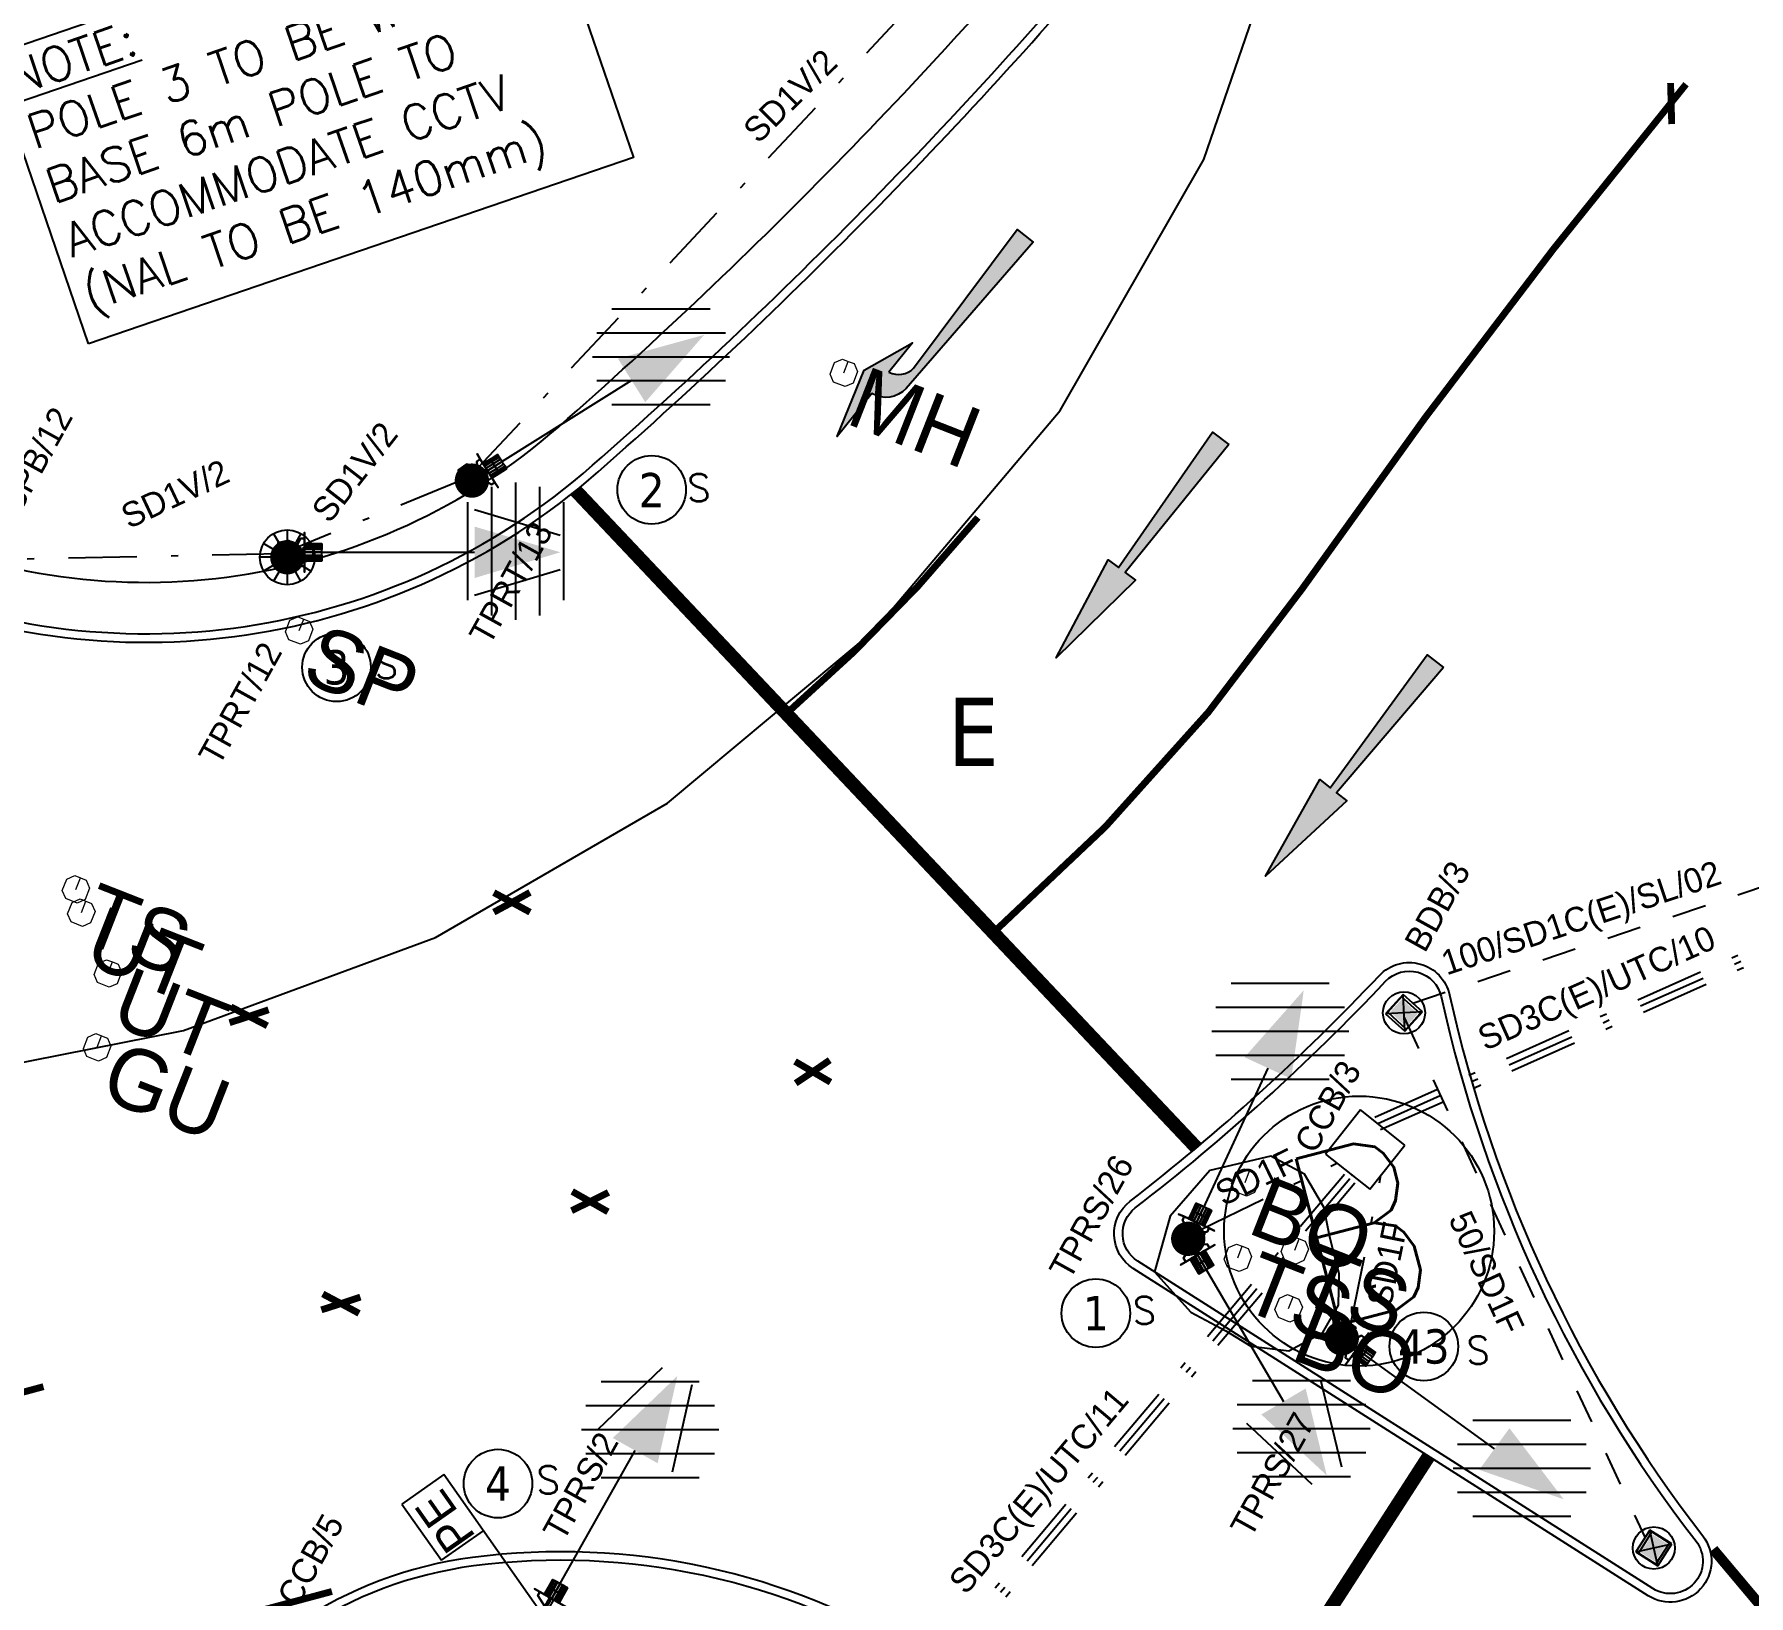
# Model space of a CAD drawing. Extents: x 421500 to 422711, y 436000 to 437000.
# Drawn here: x 421976.62 to 422001.62, y 436507.17 to 436529.95 of the extents above; entities that cross this region are included whole.
import ezdxf
from ezdxf.enums import TextEntityAlignment as Align

# ---------------------------------------------------------------- set-up
doc = ezdxf.new("R2010")
doc.units = 0
for name, pattern in [('1001', [2, 1, 0, 1]), ('1004', [6, 4, -2]), ('1010', [2, 1, -1]), ('XREF UTC_716709_AJB_1b$0$BLIP', [1, 0.5, -0.5]), ('XREF UTC_716709_AJB_1b$0$DASHDOT1', [2, 1, -0.5, 0, -0.5])]:
    doc.linetypes.add(name, pattern=pattern)
doc.layers.get('0').update_dxf_attribs({"color": 210})
for name, color, linetype in [('00-Island Refs', 2, 'Continuous'), ('716709-ExBase$0$XC-LCCCarriageway', 251, 'Continuous'), ('Lines', 1, 'Continuous'), ('Pr-Bollards', 7, 'Continuous'), ('Pr-Edging', 7, 'Continuous'), ('Pr-Kerb', 2, 'Continuous'), ('Pr-KerbEdge', 8, 'Continuous'), ('Pr-Poles', 2, 'Continuous'), ('Pr-Signs-Shade', 254, 'Continuous'), ('XREF UTC_716709_AJB_1b$0$DATA', 7, 'Continuous'), ('XREF UTC_716709_AJB_1b$0$du-SLBOX', 30, 'Continuous'), ('XREF UTC_716709_AJB_1b$0$du-SLDUCT-C1', 30, 'XREF UTC_716709_AJB_1b$0$BLIP'), ('XREF UTC_716709_AJB_1b$0$du-SLDUCT-F1', 30, 'XREF UTC_716709_AJB_1b$0$BLIP'), ('XREF UTC_716709_AJB_1b$0$du-SLTEXT', 30, 'Continuous'), ('XREF UTC_716709_AJB_1b$0$du-UTCBOX', 42, 'Continuous'), ('XREF UTC_716709_AJB_1b$0$du-UTCDUCT-C1', 42, 'XREF UTC_716709_AJB_1b$0$DASHDOT1'), ('XREF UTC_716709_AJB_1b$0$du-UTCDUCT-F1', 42, 'XREF UTC_716709_AJB_1b$0$DASHDOT1'), ('XREF UTC_716709_AJB_1b$0$du-UTCDUCT-V2', 42, 'XREF UTC_716709_AJB_1b$0$DASHDOT1'), ('XREF UTC_716709_AJB_1b$0$du-UTCTEXT', 42, 'Continuous'), ('XREF UTC_716709_AJB_1b$0$NUMBERS', 7, 'Continuous'), ('XREF UTC_716709_AJB_1b$0$phases', 6, 'Continuous'), ('XREF UTC_716709_AJB_1b$0$Pole-Type', 4, 'Continuous'), ('XREF UTC_716709_AJB_1b$0$SETOUT', 4, 'Continuous'), ('XREF UTC_716709_AJB_1b$0$Signals', 7, 'Continuous'), ('XREF UTC_716709_AJB_1b$0$SIGSnumbers', 7, 'Continuous'), ('XREF UTC_716709_AJB_1b$0$UTC-NOTES', 4, 'Continuous'), ('XREF UTC_716709_AJB_1b$0$VIEW', 7, 'Continuous')]:
    doc.layers.add(name, color=color, linetype=linetype)
doc.layers.add('716709-ExBase$0$LCCPoint Features', color=8, linetype='Continuous', lineweight=0)
doc.styles.add('01-KeyText', font='romans.shx', dxfattribs={"width": 0.9})
doc.styles.add('716709-ExBase$0$Style-WORKING', font='WORKING.shx')
doc.styles.add('XREF UTC_716709_AJB_1b$0$KTS_TAHOMA', font='tahoma.ttf')
doc.styles.add('XREF UTC_716709_AJB_1b$0$Romans', font='romans.shx', dxfattribs={"width": 0.9})
doc.styles.add('XREF UTC_716709_AJB_1b$0$Standard', font='txt')

# ---------------------------------------------------------------- blocks, each defined once
blk = doc.blocks.new('1038r4')
at = {"linetype": 'Continuous'}
h = blk.add_hatch(color=0, dxfattribs=at)
edge = h.paths.add_edge_path()
edge.add_arc((0.358, 2.499), 0.303, 461.1356, 535.2598)
edge.add_line((0.057, 2.524), (0.15, 0))
edge.add_line((0.15, 0), (-0.15, 0))
edge.add_line((-0.15, 0), (-0.044, 2.826))
edge.add_arc((0.358, 2.799), 0.403, 458.2979, 536.0639, ccw=False)
edge.add_line((0.3, 3.197), (0.3, 4))
edge.add_line((0.3, 4), (0.6, 3))
edge.add_line((0.6, 3), (0.3, 2.25))
edge.add_line((0.3, 2.25), (0.3, 2.796))
at = {"color": 0, "linetype": 'Continuous'}
blk.add_lwpolyline([(0.3, 2.796, 0.335198), (0.057, 2.524), (0.15, 0), (-0.15, 0), (-0.044, 2.826, -0.35297), (0.3, 3.197), (0.3, 4), (0.6, 3), (0.3, 2.25)], format="xyb", close=True, dxfattribs=at)
blk = doc.blocks.new('1038a4')
at = {"linetype": 'Continuous'}
blk.add_hatch(color=0, dxfattribs=at).paths.add_polyline_path([(-0.15, 0), (-0.06, 2.4), (-0.25, 2.4), (0, 4), (0.25, 2.4), (0.06, 2.4), (0.15, 0)])
at = {"color": 0, "linetype": 'Continuous'}
blk.add_lwpolyline([(-0.15, 0), (-0.06, 2.4), (-0.25, 2.4), (0, 4), (0.25, 2.4), (0.06, 2.4), (0.15, 0)], close=True, dxfattribs=at)
blk = doc.blocks.new('prboll')
at = {"layer": 'Pr-Signs-Shade'}
blk.add_hatch(color=256, dxfattribs=at).paths.add_polyline_path([(-0.158, 0.025), (0.158, 0.025), (0.158, 0.279), (-0.158, 0.279)])
at = {"flags": 128}
blk.add_lwpolyline([(-0.183, 0), (0.183, 0), (0.183, 0.304), (-0.183, 0.304)], close=True, dxfattribs=at)
blk = doc.blocks.new('pole')
blk.add_circle((0, 0), 0.05)
blk = doc.blocks.new('XREF UTC_716709_AJB_1b$0$BDB')
for p, q in [((0.189, 0.191), (-0.191, 0.191)), ((-0.191, 0.191), (-0.191, -0.189)), ((0.189, 0.191), (-0.191, -0.189)), ((0.189, -0.189), (-0.191, 0.191)), ((0.189, -0.189), (0.189, 0.191)), ((-0.191, -0.189), (0.189, -0.189))]:
    blk.add_line(p, q)
blk.add_circle((0, 0), 0.307)
blk = doc.blocks.new('XREF UTC_716709_AJB_1b$0$pole')
at = {"const_width": 0.25}
blk.add_lwpolyline([(-0.125, 0, 1), (0.125, 0, 1)], format="xyb", close=True, dxfattribs=at)
at = {"layer": 'XREF UTC_716709_AJB_1b$0$SETOUT', "const_width": 0.125}
blk.add_lwpolyline([(-0.062, 0, 1), (0.062, 0, 1)], format="xyb", close=True, dxfattribs=at)
at = {"layer": 'XREF UTC_716709_AJB_1b$0$VIEW'}
blk.add_lwpolyline([(-0.025, 0.043), (-0.05, 0), (-0.025, -0.043), (0.025, -0.043), (0.05, 0), (0.025, 0.043)], close=True, dxfattribs=at)
at = {"layer": 'XREF UTC_716709_AJB_1b$0$DATA', "style": 'XREF UTC_716709_AJB_1b$0$Standard', "flags": 9}
for tag, p in [('HEIGHT', (0.5, 1)), ('TYPE', (0.5, 0.75)), ('NUM', (0.5, 0.5)), ('SITE', (0.5, 0.25)), ('IDENT', (0.5, 0))]:
    blk.add_attdef(tag, p, '', height=0.2, dxfattribs=at)
blk = doc.blocks.new('XREF UTC_716709_AJB_1b$0$HD001P')
at = {"linetype": 'Continuous'}
blk.add_line((0, 2.75), (0, 0), dxfattribs=at)
blk.add_solid([(0.375, 2.75), (-0.375, 2.75), (0, 4)], dxfattribs=at)
at = {"layer": 'XREF UTC_716709_AJB_1b$0$VIEW', "color": 1, "linetype": 'Continuous', "extrusion": (0, 1, 0), "const_width": 0.1}
blk.add_lwpolyline([(0.05, 2.94, 1), (-0.05, 2.94, 1)], format="xyb", close=True, dxfattribs=at)
at = {"layer": 'XREF UTC_716709_AJB_1b$0$VIEW', "color": 2, "linetype": 'Continuous', "extrusion": (0, 1, 0), "const_width": 0.1}
blk.add_lwpolyline([(0.05, 2.62, 1), (-0.05, 2.62, 1)], format="xyb", close=True, dxfattribs=at)
at = {"layer": 'XREF UTC_716709_AJB_1b$0$VIEW', "color": 3, "linetype": 'Continuous', "extrusion": (0, 1, 0), "const_width": 0.1}
blk.add_lwpolyline([(0.05, 2.3, 1), (-0.05, 2.3, 1)], format="xyb", close=True, dxfattribs=at)
at = {"layer": 'XREF UTC_716709_AJB_1b$0$VIEW', "color": 7, "linetype": 'Continuous'}
for points in [[(-0.2, 0.27, 2.1), (-0.29, 0.27, 2.1), (-0.29, 0.27, 3.2), (-0.2, 0.27, 3.2)], [(0.29, 0.27, 2.1), (0.2, 0.27, 2.1), (0.2, 0.27, 3.2), (0.29, 0.27, 3.2)]]:
    blk.add_3dface(points, dxfattribs=at)
at = {"layer": 'XREF UTC_716709_AJB_1b$0$VIEW', "linetype": 'Continuous'}
for points in [[(0.2, 0.27, 2.1), (-0.2, 0.27, 2.1), (-0.2, 0.27, 3.2), (0.2, 0.27, 3.2)], [(-0.2, 0.21, 2.1), (-0.2, 0.27, 2.1), (-0.2, 0.27, 3.2), (-0.2, 0.21, 3.2)], [(-0.03, 0.12, 2.1), (-0.03, 0.27, 2.1), (-0.2, 0.27, 2.1), (-0.2, 0.21, 2.1)], [(-0.03, 0.12, 3.2), (-0.03, 0.27, 3.2), (-0.2, 0.27, 3.2), (-0.2, 0.21, 3.2)], [(0.03, 0.27, 2.1), (0.03, 0.12, 2.1), (-0.03, 0.12, 2.1), (-0.03, 0.27, 2.1)], [(0.03, 0.27, 3.2), (0.03, 0.12, 3.2), (-0.03, 0.12, 3.2), (-0.03, 0.27, 3.2)], [(0.2, 0.21, 2.1), (0.2, 0.27, 2.1), (0.03, 0.27, 2.1), (0.03, 0.12, 2.1)], [(0.2, 0.21, 3.2), (0.2, 0.27, 3.2), (0.03, 0.27, 3.2), (0.03, 0.12, 3.2)], [(0.2, 0.21, 2.1), (0.2, 0.27, 2.1), (0.2, 0.27, 3.2), (0.2, 0.21, 3.2)], [(-0.2, 0.21, 2.1), (-0.03, 0.12, 2.1), (-0.03, 0.12, 3.2), (-0.2, 0.21, 3.2)], [(-0.03, 0.12, 2.1), (0.03, 0.12, 2.1), (0.03, 0.12, 3.2), (-0.03, 0.12, 3.2)], [(0.03, 0.12, 2.1), (0.2, 0.21, 2.1), (0.2, 0.21, 3.2), (0.03, 0.12, 3.2)]]:
    blk.add_3dface(points, dxfattribs=at)
at = {"layer": 'XREF UTC_716709_AJB_1b$0$DATA', "style": 'XREF UTC_716709_AJB_1b$0$Standard', "flags": 9}
for tag, p in [('SUPPORT', (0.75, 1.5)), ('BRACKETS', (0.75, 1.25)), ('HEIGHT', (0.75, 1)), ('CABLE', (0.75, 0.75)), ('PHASE', (0.75, 0.5)), ('TYPE', (0.75, 0.25)), ('NUM', (0.75, 0)), ('SITE', (0.75, -0.25)), ('IDENT', (0.75, -0.5))]:
    blk.add_attdef(tag, p, '', height=0.2, dxfattribs=at)
at = {"layer": 'XREF UTC_716709_AJB_1b$0$VIEW', "linetype": 'Continuous'}
mesh = blk.add_polymesh((13, 3), dxfattribs=at)
for k, corner in enumerate([(0.108, 0.27, 2.877), (0.108, 0.395, 2.877), (0.108, 0.52, 2.877), (0.123, 0.27, 2.918), (0.123, 0.395, 2.918), (0.123, 0.52, 2.918), (0.123, 0.27, 2.962), (0.123, 0.395, 2.962), (0.123, 0.52, 2.962), (0.108, 0.27, 3.002), (0.108, 0.395, 3.002), (0.108, 0.52, 3.002), (0.08, 0.27, 3.036), (0.08, 0.395, 3.036), (0.08, 0.52, 3.036), (0.043, 0.27, 3.057), (0.043, 0.395, 3.057), (0.043, 0.52, 3.057), (0, 0.27, 3.065), (0, 0.395, 3.065), (0, 0.52, 3.065), (-0.043, 0.27, 3.057), (-0.043, 0.395, 3.057), (-0.043, 0.52, 3.057), (-0.08, 0.27, 3.036), (-0.08, 0.395, 3.036), (-0.08, 0.52, 3.036), (-0.108, 0.27, 3.002), (-0.108, 0.395, 3.002), (-0.108, 0.52, 3.002), (-0.123, 0.27, 2.962), (-0.123, 0.395, 2.962), (-0.123, 0.52, 2.962), (-0.123, 0.27, 2.918), (-0.123, 0.395, 2.918), (-0.123, 0.52, 2.918), (-0.108, 0.27, 2.877), (-0.108, 0.395, 2.877), (-0.108, 0.52, 2.877)]):
    mesh.set_mesh_vertex(divmod(k, 3), corner)
mesh = blk.add_polymesh((13, 3), dxfattribs=at)
for k, corner in enumerate([(0.108, 0.27, 2.558), (0.108, 0.395, 2.558), (0.108, 0.52, 2.558), (0.123, 0.27, 2.598), (0.123, 0.395, 2.598), (0.123, 0.52, 2.598), (0.123, 0.27, 2.642), (0.123, 0.395, 2.642), (0.123, 0.52, 2.642), (0.108, 0.27, 2.683), (0.108, 0.395, 2.683), (0.108, 0.52, 2.683), (0.08, 0.27, 2.716), (0.08, 0.395, 2.716), (0.08, 0.52, 2.716), (0.043, 0.27, 2.737), (0.043, 0.395, 2.737), (0.043, 0.52, 2.737), (0, 0.27, 2.745), (0, 0.395, 2.745), (0, 0.52, 2.745), (-0.043, 0.27, 2.737), (-0.043, 0.395, 2.737), (-0.043, 0.52, 2.737), (-0.08, 0.27, 2.716), (-0.08, 0.395, 2.716), (-0.08, 0.52, 2.716), (-0.108, 0.27, 2.683), (-0.108, 0.395, 2.683), (-0.108, 0.52, 2.683), (-0.123, 0.27, 2.642), (-0.123, 0.395, 2.642), (-0.123, 0.52, 2.642), (-0.123, 0.27, 2.598), (-0.123, 0.395, 2.598), (-0.123, 0.52, 2.598), (-0.108, 0.27, 2.558), (-0.108, 0.395, 2.558), (-0.108, 0.52, 2.558)]):
    mesh.set_mesh_vertex(divmod(k, 3), corner)
mesh = blk.add_polymesh((13, 3), dxfattribs=at)
for k, corner in enumerate([(0.108, 0.27, 2.237), (0.108, 0.395, 2.237), (0.108, 0.52, 2.237), (0.123, 0.27, 2.278), (0.123, 0.395, 2.278), (0.123, 0.52, 2.278), (0.123, 0.27, 2.322), (0.123, 0.395, 2.322), (0.123, 0.52, 2.322), (0.108, 0.27, 2.362), (0.108, 0.395, 2.362), (0.108, 0.52, 2.362), (0.08, 0.27, 2.396), (0.08, 0.395, 2.396), (0.08, 0.52, 2.396), (0.043, 0.27, 2.417), (0.043, 0.395, 2.417), (0.043, 0.52, 2.417), (0, 0.27, 2.425), (0, 0.395, 2.425), (0, 0.52, 2.425), (-0.043, 0.27, 2.417), (-0.043, 0.395, 2.417), (-0.043, 0.52, 2.417), (-0.08, 0.27, 2.396), (-0.08, 0.395, 2.396), (-0.08, 0.52, 2.396), (-0.108, 0.27, 2.362), (-0.108, 0.395, 2.362), (-0.108, 0.52, 2.362), (-0.123, 0.27, 2.322), (-0.123, 0.395, 2.322), (-0.123, 0.52, 2.322), (-0.123, 0.27, 2.278), (-0.123, 0.395, 2.278), (-0.123, 0.52, 2.278), (-0.108, 0.27, 2.237), (-0.108, 0.395, 2.237), (-0.108, 0.52, 2.237)]):
    mesh.set_mesh_vertex(divmod(k, 3), corner)
blk = doc.blocks.new('XREF UTC_716709_AJB_1b$0$HD001S')
at = {"linetype": 'Continuous'}
for p, q in [((-0.625, 2.75), (-0.25, 4)), ((0.625, 2.75), (0.25, 4))]:
    blk.add_line(p, q, dxfattribs=at)
blk.add_line((0, 0), (0, 2.75))
blk.add_solid([(0.375, 2.75), (-0.375, 2.75), (0, 4)], dxfattribs=at)
at = {"layer": 'XREF UTC_716709_AJB_1b$0$VIEW', "color": 1, "linetype": 'Continuous', "extrusion": (0, 1, 0), "const_width": 0.1}
blk.add_lwpolyline([(0.05, 2.94, 1), (-0.05, 2.94, 1)], format="xyb", close=True, dxfattribs=at)
at = {"layer": 'XREF UTC_716709_AJB_1b$0$VIEW', "color": 2, "linetype": 'Continuous', "extrusion": (0, 1, 0), "const_width": 0.1}
blk.add_lwpolyline([(0.05, 2.62, 1), (-0.05, 2.62, 1)], format="xyb", close=True, dxfattribs=at)
at = {"layer": 'XREF UTC_716709_AJB_1b$0$VIEW', "color": 3, "linetype": 'Continuous', "extrusion": (0, 1, 0), "const_width": 0.1}
blk.add_lwpolyline([(0.05, 2.3, 1), (-0.05, 2.3, 1)], format="xyb", close=True, dxfattribs=at)
at = {"layer": 'XREF UTC_716709_AJB_1b$0$VIEW', "color": 7, "linetype": 'Continuous'}
for points in [[(-0.2, 0.27, 2.1), (-0.29, 0.27, 2.1), (-0.29, 0.27, 3.2), (-0.2, 0.27, 3.2)], [(0.29, 0.27, 2.1), (0.2, 0.27, 2.1), (0.2, 0.27, 3.2), (0.29, 0.27, 3.2)]]:
    blk.add_3dface(points, dxfattribs=at)
at = {"layer": 'XREF UTC_716709_AJB_1b$0$VIEW', "linetype": 'Continuous'}
for points in [[(0.2, 0.27, 2.1), (-0.2, 0.27, 2.1), (-0.2, 0.27, 3.2), (0.2, 0.27, 3.2)], [(-0.2, 0.21, 2.1), (-0.2, 0.27, 2.1), (-0.2, 0.27, 3.2), (-0.2, 0.21, 3.2)], [(-0.03, 0.12, 2.1), (-0.03, 0.27, 2.1), (-0.2, 0.27, 2.1), (-0.2, 0.21, 2.1)], [(-0.03, 0.12, 3.2), (-0.03, 0.27, 3.2), (-0.2, 0.27, 3.2), (-0.2, 0.21, 3.2)], [(0.03, 0.27, 2.1), (0.03, 0.12, 2.1), (-0.03, 0.12, 2.1), (-0.03, 0.27, 2.1)], [(0.03, 0.27, 3.2), (0.03, 0.12, 3.2), (-0.03, 0.12, 3.2), (-0.03, 0.27, 3.2)], [(0.2, 0.21, 2.1), (0.2, 0.27, 2.1), (0.03, 0.27, 2.1), (0.03, 0.12, 2.1)], [(0.2, 0.21, 3.2), (0.2, 0.27, 3.2), (0.03, 0.27, 3.2), (0.03, 0.12, 3.2)], [(0.2, 0.21, 2.1), (0.2, 0.27, 2.1), (0.2, 0.27, 3.2), (0.2, 0.21, 3.2)], [(-0.2, 0.21, 2.1), (-0.03, 0.12, 2.1), (-0.03, 0.12, 3.2), (-0.2, 0.21, 3.2)], [(-0.03, 0.12, 2.1), (0.03, 0.12, 2.1), (0.03, 0.12, 3.2), (-0.03, 0.12, 3.2)], [(0.03, 0.12, 2.1), (0.2, 0.21, 2.1), (0.2, 0.21, 3.2), (0.03, 0.12, 3.2)]]:
    blk.add_3dface(points, dxfattribs=at)
at = {"layer": 'XREF UTC_716709_AJB_1b$0$DATA', "style": 'XREF UTC_716709_AJB_1b$0$Standard', "flags": 9}
for tag, p in [('SUPPORT', (1, 1.5)), ('BRACKETS', (1, 1.25)), ('HEIGHT', (1, 1)), ('CABLE', (1, 0.75)), ('PHASE', (1, 0.5)), ('TYPE', (1, 0.25)), ('NUM', (1, 0)), ('SITE', (1, -0.25)), ('IDENT', (1, -0.5))]:
    blk.add_attdef(tag, p, '', height=0.2, dxfattribs=at)
at = {"layer": 'XREF UTC_716709_AJB_1b$0$VIEW', "linetype": 'Continuous'}
mesh = blk.add_polymesh((13, 3), dxfattribs=at)
for k, corner in enumerate([(0.043, 0.27, 2.823), (0.043, 0.395, 2.823), (0.043, 0.52, 2.823), (0.091, 0.27, 2.854), (0.091, 0.395, 2.854), (0.091, 0.52, 2.854), (0.12, 0.27, 2.904), (0.12, 0.395, 2.904), (0.12, 0.52, 2.904), (0.123, 0.27, 2.962), (0.123, 0.395, 2.962), (0.123, 0.52, 2.962), (0.1, 0.27, 3.015), (0.1, 0.395, 3.015), (0.1, 0.52, 3.015), (0.056, 0.27, 3.052), (0.056, 0.395, 3.052), (0.056, 0.52, 3.052), (0, 0.27, 3.065), (0, 0.395, 3.065), (0, 0.52, 3.065), (-0.056, 0.27, 3.052), (-0.056, 0.395, 3.052), (-0.056, 0.52, 3.052), (-0.1, 0.27, 3.015), (-0.1, 0.395, 3.015), (-0.1, 0.52, 3.015), (-0.123, 0.27, 2.962), (-0.123, 0.395, 2.962), (-0.123, 0.52, 2.962), (-0.12, 0.27, 2.904), (-0.12, 0.395, 2.904), (-0.12, 0.52, 2.904), (-0.091, 0.27, 2.854), (-0.091, 0.395, 2.854), (-0.091, 0.52, 2.854), (-0.043, 0.27, 2.823), (-0.043, 0.395, 2.823), (-0.043, 0.52, 2.823)]):
    mesh.set_mesh_vertex(divmod(k, 3), corner)
mesh = blk.add_polymesh((13, 3), dxfattribs=at)
for k, corner in enumerate([(0.043, 0.27, 2.503), (0.043, 0.395, 2.503), (0.043, 0.52, 2.503), (0.091, 0.27, 2.534), (0.091, 0.395, 2.534), (0.091, 0.52, 2.534), (0.12, 0.27, 2.584), (0.12, 0.395, 2.584), (0.12, 0.52, 2.584), (0.123, 0.27, 2.642), (0.123, 0.395, 2.642), (0.123, 0.52, 2.642), (0.1, 0.27, 2.695), (0.1, 0.395, 2.695), (0.1, 0.52, 2.695), (0.056, 0.27, 2.732), (0.056, 0.395, 2.732), (0.056, 0.52, 2.732), (0, 0.27, 2.745), (0, 0.395, 2.745), (0, 0.52, 2.745), (-0.056, 0.27, 2.732), (-0.056, 0.395, 2.732), (-0.056, 0.52, 2.732), (-0.1, 0.27, 2.695), (-0.1, 0.395, 2.695), (-0.1, 0.52, 2.695), (-0.123, 0.27, 2.642), (-0.123, 0.395, 2.642), (-0.123, 0.52, 2.642), (-0.12, 0.27, 2.584), (-0.12, 0.395, 2.584), (-0.12, 0.52, 2.584), (-0.091, 0.27, 2.534), (-0.091, 0.395, 2.534), (-0.091, 0.52, 2.534), (-0.043, 0.27, 2.503), (-0.043, 0.395, 2.503), (-0.043, 0.52, 2.503)]):
    mesh.set_mesh_vertex(divmod(k, 3), corner)
mesh = blk.add_polymesh((13, 3), dxfattribs=at)
for k, corner in enumerate([(0.043, 0.27, 2.183), (0.043, 0.395, 2.183), (0.043, 0.52, 2.183), (0.091, 0.27, 2.214), (0.091, 0.395, 2.214), (0.091, 0.52, 2.214), (0.12, 0.27, 2.264), (0.12, 0.395, 2.264), (0.12, 0.52, 2.264), (0.123, 0.27, 2.322), (0.123, 0.395, 2.322), (0.123, 0.52, 2.322), (0.1, 0.27, 2.375), (0.1, 0.395, 2.375), (0.1, 0.52, 2.375), (0.056, 0.27, 2.412), (0.056, 0.395, 2.412), (0.056, 0.52, 2.412), (0, 0.27, 2.425), (0, 0.395, 2.425), (0, 0.52, 2.425), (-0.056, 0.27, 2.412), (-0.056, 0.395, 2.412), (-0.056, 0.52, 2.412), (-0.1, 0.27, 2.375), (-0.1, 0.395, 2.375), (-0.1, 0.52, 2.375), (-0.123, 0.27, 2.322), (-0.123, 0.395, 2.322), (-0.123, 0.52, 2.322), (-0.12, 0.27, 2.264), (-0.12, 0.395, 2.264), (-0.12, 0.52, 2.264), (-0.091, 0.27, 2.214), (-0.091, 0.395, 2.214), (-0.091, 0.52, 2.214), (-0.043, 0.27, 2.183), (-0.043, 0.395, 2.183), (-0.043, 0.52, 2.183)]):
    mesh.set_mesh_vertex(divmod(k, 3), corner)
blk = doc.blocks.new('XREF UTC_716709_AJB_1b$0$LOUVR200')
at = {"linetype": 'Continuous'}
for p, q in [((-0.35, -0.938), (-0.35, 0.938)), ((0, -1), (0, 1)), ((0.35, -0.938), (0.35, 0.938)), ((-0.7, -0.716), (-0.7, 0.716)), ((0.7, -0.716), (0.7, 0.716))]:
    blk.add_line(p, q, dxfattribs=at)
blk = doc.blocks.new('XREF UTC_716709_AJB_1b$0$pec')
for p, q in [((-0.75, 2.5), (-0.75, 1.5)), ((0, 2.5), (-0.75, 2.5)), ((0, 0), (0, 2.5)), ((-0.75, 1.5), (0, 1.5))]:
    blk.add_line(p, q)
at = {"style": 'XREF UTC_716709_AJB_1b$0$Standard'}
blk.add_text('PE', height=0.5, rotation=90, dxfattribs=at).set_placement((-0.384, 1.931), align=Align.MIDDLE)
blk = doc.blocks.new('XREF UTC_716709_AJB_1b$0$CCB')
for p, q in [((-0.4125, 0.4125), (-0.4125, -0.4125)), ((0.4125, 0.4125), (-0.4125, 0.4125)), ((0.4125, -0.4125), (0.4125, 0.4125)), ((-0.4125, -0.4125), (0.4125, -0.4125))]:
    blk.add_line(p, q)
blk = doc.blocks.new('XREF UTC_716709_AJB_1b$0$tprt')
for p, q in [((0.1, 0.08), (-0.24, 0.08)), ((-0.24, -0.08), (-0.24, 0.08)), ((-0.24, 0.08), (-0.049, -0.01)), ((-0.24, -0.08), (-0.049, 0.01)), ((0.024, 0.044), (0.1, 0.08)), ((0.1, -0.08), (0.1, 0.08)), ((-0.07, -0.08), (-0.24, -0.08)), ((0.1, -0.08), (-0.07, -0.08)), ((0.024, -0.044), (0.1, -0.08))]:
    blk.add_line(p, q)
blk.add_circle((0, 0), 0.05)
blk = doc.blocks.new('XREF UTC_716709_AJB_1b$0$TPRS')
for p, q in [((0.1, 0.08), (-0.24, 0.08)), ((-0.24, -0.08), (-0.24, 0.08)), ((0.1, -0.08), (0.1, 0.08)), ((-0.07, -0.08), (-0.24, -0.08)), ((0.1, -0.08), (-0.07, -0.08))]:
    blk.add_line(p, q)
blk.add_circle((0, 0), 0.05)
blk = doc.blocks.new('XREF UTC_716709_AJB_1b$0$poleno')
at = {"layer": 'XREF UTC_716709_AJB_1b$0$NUMBERS'}
blk.add_circle((0, 0), 1, dxfattribs=at)
at = {"layer": 'XREF UTC_716709_AJB_1b$0$NUMBERS', "style": 'XREF UTC_716709_AJB_1b$0$KTS_TAHOMA'}
blk.add_attdef('NUMBER', text='', height=1, dxfattribs=at).set_placement((0, 0), align=Align.MIDDLE)
blk = doc.blocks.new('XREF UTC_716709_AJB_1b$0$e_tag')
blk.add_line((-0.5, -0.7), (0.5, 0.7))
blk = doc.blocks.new('716709-ExBase$0$MSL1')
at = {"color": 0, "linetype": 'ByBlock', "lineweight": -2, "flags": 128}
blk.add_lwpolyline([(0, 0), (0, 1), (0.5, 1), (1, 0.5), (1, -0.5), (0.5, -1), (-0.5, -1), (-1, -0.5), (-1, 0.5), (-0.5, 1), (0, 1)], dxfattribs=at)
blk = doc.blocks.new('XREF UTC_716709_AJB_1b$0$WBPOLE-sym')
at = {"color": 0, "lineweight": -2}
for p, q in [((-0.125, 0.217), (-0.2, 0.346)), ((0, 0.4), (0, 0.25)), ((0.2, 0.346), (0.125, 0.217)), ((-0.217, 0.125), (-0.346, 0.2)), ((0.346, 0.2), (0.217, 0.125)), ((-0.25, 0), (-0.4, 0)), ((-0.217, -0.125), (-0.346, -0.2)), ((-0.125, -0.217), (-0.2, -0.346)), ((0, -0.25), (0, -0.4)), ((0.2, -0.346), (0.125, -0.217)), ((0.346, -0.2), (0.217, -0.125)), ((0.4, 0), (0.25, 0))]:
    blk.add_line(p, q, dxfattribs=at)
at = {"color": 0, "lineweight": -2, "const_width": 0.25}
blk.add_lwpolyline([(-0.125, 0, 1), (0.125, 0, 1)], format="xyb", close=True, dxfattribs=at)
at = {"color": 0, "lineweight": -2}
blk.add_circle((0, 0), 0.4, dxfattribs=at)

msp = doc.modelspace()

# ---------------------------------------------------------------- linework, layer by layer
at = {"layer": '00-Island Refs'}
msp.add_circle((421995.941, 436512.491), 1.969, dxfattribs=at)
at = {"layer": '716709-ExBase$0$XC-LCCCarriageway', "flags": 128}
for points in [[(421950.459, 436532.799), (421951.313, 436529.758), (421952.58, 436526.866), (421954.64, 436523.634), (421957.214, 436520.794), (421960.224, 436518.422), (421963.073, 436516.816), (421966.122, 436515.631), (421969.309, 436514.895), (421972.485, 436514.624), (421975.668, 436514.8), (421978.794, 436515.419), (421982.467, 436516.772), (421985.853, 436518.736), (421988.858, 436521.242), (421991.581, 436524.463), (421993.674, 436528.125), (421995.048, 436532.114)], [(421950.459, 436532.799), (421951.313, 436529.758), (421952.58, 436526.866), (421954.64, 436523.634), (421957.214, 436520.794), (421960.224, 436518.422), (421963.073, 436516.816), (421966.122, 436515.631), (421969.309, 436514.895), (421972.485, 436514.624), (421975.668, 436514.8), (421978.794, 436515.419), (421982.467, 436516.772), (421985.853, 436518.736), (421988.858, 436521.242), (421991.581, 436524.463), (421993.674, 436528.125), (421995.048, 436532.114)], [(421994.362, 436510.811), (421994.918, 436510.746), (421995.411, 436511.012), (421995.64, 436511.411), (421995.65, 436511.872), (421995.516, 436512.402), (421995.426, 436512.84), (421995.143, 436513.319), (421994.654, 436513.584), (421993.762, 436513.374), (421993.183, 436512.709), (421992.958, 436511.896), (421993.484, 436511.309), (421993.996, 436511.035), (421994.362, 436510.811)], [(421994.362, 436510.811), (421994.918, 436510.746), (421995.411, 436511.012), (421995.64, 436511.411), (421995.65, 436511.872), (421995.516, 436512.402), (421995.426, 436512.84), (421995.143, 436513.319), (421994.654, 436513.584), (421993.762, 436513.374), (421993.183, 436512.709), (421992.958, 436511.896), (421993.484, 436511.309), (421993.996, 436511.035), (421994.362, 436510.811)]]:
    msp.add_lwpolyline(points, dxfattribs=at)
at = {"layer": 'Lines', "linetype": '1004', "flags": 128}
for points, const_width in [([(422000.71, 436529.223, 0.020347), (421995.105, 436521.854, -0.061231), (421990.605, 436516.844)], 0.1), ([(421987.586, 436520.04, 0.042268), (421990.38, 436522.902, 0.042268)], 0.1), ([(421983.319, 436517.144, 0.006466), (421983.846, 436517.432)], 0.1), ([(421983.847, 436517.143, 0.001), (421983.319, 436517.429)], 0.1), ([(421979.464, 436515.531), (421979.685, 436515.603, 0.003953), (421980.033, 436515.72)], 0.1), ([(421980.015, 436515.486, 0.001022), (421979.482, 436515.762, 0.001022)], 0.1), ([(421988.23, 436514.663, 0.001), (421987.712, 436514.966)], 0.1), ([(421987.722, 436514.648, 0.005435), (421988.219, 436514.985)], 0.1), ([(421984.991, 436513.055, -0.005435), (421984.453, 436512.789, -0.005435)], 0.1), ([(421984.984, 436512.772, 0.001022), (421984.462, 436513.069, 0.001022)], 0.1), ([(421981.353, 436511.29, 0.00293), (421980.824, 436511.574)], 0.1), ([(422001.106, 436507.849, 0.044045), (422003.523, 436505.294, 0.044045)], 0.15)]:
    msp.add_lwpolyline(points, format="xyb", dxfattribs=dict(at, const_width=const_width))
at = {"layer": 'Lines', "linetype": '1004', "const_width": 0.1, "flags": 128}
msp.add_lwpolyline([(422000.501, 436528.641), (422000.484, 436529.241)], dxfattribs=at)
at = {"layer": 'Lines', "linetype": '1001', "const_width": 0.2, "flags": 128}
for points in [[(421993.568, 436513.707), (421984.514, 436523.292)], [(421996.956, 436509.205), (421993.51, 436503.867)]]:
    msp.add_lwpolyline(points, dxfattribs=at)
at = {"layer": 'Lines', "linetype": '1004', "flags": 128}
for points in [[(421981.373, 436511.528, 0.1, 0.1, -0.005435), (421980.803, 436511.341, 0.1, 0.1, -0.005435)], [(421976.75, 436510.221, 0.1, 0.1, 0), (421964.326, 436506.869, 0.1, 0.1, 0.110469), (421956.307, 436502.658, 0, 0, 0)]]:
    msp.add_lwpolyline(points, format="xyseb", dxfattribs=at)
at = {"layer": 'Lines', "linetype": '1010', "const_width": 0.1, "flags": 128}
msp.add_lwpolyline([(421972.264, 436504.901), (421980.957, 436507.233)], dxfattribs=at)
at = {"layer": 'Pr-Edging', "flags": 128}
msp.add_lwpolyline([(421962.953, 436535.465, 0.451289), (421964.533, 436527.943), (421968.568, 436525.654, 0.025248), (421972.999, 436523.429, -0.002677), (421974.474, 436522.77, 0.294778), (421984.265, 436524.226, 0.038769), (421992.274, 436532.448, -0.000605), (421992.459, 436532.668, 0.199288), (421994.552, 436539.344, 0.062421), (421993.329, 436544.964, 0.447631), (421980.74, 436550.14, 0.010211), (421978.962, 436549.232)], format="xyb", dxfattribs=at)
at = {"layer": 'Pr-Kerb', "flags": 128}
msp.add_lwpolyline([(421992.6, 436512.927, 0.03888), (421996.237, 436516.221, -0.601622), (421997.259, 436515.939, 0.110299), (422000.954, 436508.043, -0.839964), (422000.158, 436507.17), (421992.645, 436511.946, -0.519672)], format="xyb", close=True, dxfattribs=at)
msp.add_lwpolyline([(421998.148, 436496.045), (421998.175, 436496.092), (421998.34, 436496.384), (421998.781, 436497.117, 0.410473), (421997.791, 436501.214), (421989.564, 436506.313, 0.172711), (421983.007, 436507.729, 0.234125), (421978.578, 436504.768), (421978.094, 436503.925)], format="xyb", dxfattribs=at)
at = {"layer": 'Pr-Kerb'}
for centre, radius, start, end in [((421935.334, 436579.906), 75, 311.30914, 320.18983), ((421978.242, 436531.081), 10, 245.6118, 311.3091)]:
    msp.add_arc(centre, radius, start, end, dxfattribs=at)
at = {"layer": 'Pr-KerbEdge', "flags": 128}
for points in [[(421993.034, 436532.187, 0.199288), (421995.299, 436539.411, 0.062421), (421994.036, 436545.213, 0.447631), (421980.412, 436550.814, 0.119578), (421962.36, 436535.923, 0.451959), (421964.163, 436527.29), (421968.198, 436525.002, 0.025248), (421972.696, 436522.743, -0.002677), (421974.164, 436522.087, 0.294778), (421984.76, 436523.663, 0.038769), (421992.851, 436531.967, -0.000605)], [(421992.676, 436512.828, 0.03888), (421996.328, 436516.135, -0.601622), (421997.137, 436515.911, 0.110299), (422000.855, 436507.966, -0.839964), (422000.225, 436507.275), (421992.712, 436512.051, -0.519672)]]:
    msp.add_lwpolyline(points, format="xyb", close=True, dxfattribs=at)
msp.add_lwpolyline([(421998.039, 436496.107), (421998.066, 436496.154), (421998.232, 436496.447), (421998.674, 436497.181, 0.410473), (421997.725, 436501.108), (421989.498, 436506.206, 0.172711), (421983.023, 436507.605, 0.234125), (421978.687, 436504.706), (421978.202, 436503.863)], format="xyb", dxfattribs=at)
at = {"layer": 'Pr-KerbEdge'}
msp.add_arc((422086.924, 436454.956), 118.125, 133.73212, 133.73212, dxfattribs=at)
at = {"layer": 'XREF UTC_716709_AJB_1b$0$du-SLDUCT-C1', "flags": 128}
msp.add_lwpolyline([(421996.722, 436515.817), (422007.762, 436519.497)], dxfattribs=at)
at = {"layer": 'XREF UTC_716709_AJB_1b$0$du-SLDUCT-F1', "flags": 128}
msp.add_lwpolyline([(421996.599, 436515.606), (422000.111, 436508.016)], dxfattribs=at)
at = {"layer": 'XREF UTC_716709_AJB_1b$0$du-UTCDUCT-C1', "flags": 128}
for points in [[(421996.171, 436514.153), (422005.471, 436518.307)], [(421996.212, 436514.062), (422005.511, 436518.215)], [(421996.253, 436513.971), (422005.552, 436518.124)], [(421988.311, 436504.533), (421995.764, 436513.368)], [(421988.388, 436504.469), (421995.841, 436513.303)], [(421988.464, 436504.404), (421995.917, 436513.239)]]:
    msp.add_lwpolyline(points, dxfattribs=at)
at = {"layer": 'XREF UTC_716709_AJB_1b$0$du-UTCDUCT-F1', "flags": 128}
for points in [[(421993.642, 436512.52), (421995.617, 436513.481)], [(421995.821, 436511.136), (421996.259, 436513.306)]]:
    msp.add_lwpolyline(points, dxfattribs=at)
at = {"layer": 'XREF UTC_716709_AJB_1b$0$du-UTCDUCT-V2', "flags": 128}
for points in [[(421983.017, 436523.555), (421993.42, 436534.652)], [(421982.888, 436523.46), (421980.362, 436522.431)], [(421980.212, 436522.372), (421976.472, 436522.295)]]:
    msp.add_lwpolyline(points, dxfattribs=at)
at = {"layer": 'XREF UTC_716709_AJB_1b$0$UTC-NOTES'}
msp.add_lwpolyline([(421977.408, 436525.433), (421975.969, 436529.639), (421983.914, 436532.358), (421985.354, 436528.152)], close=True, dxfattribs=at)

# ---------------------------------------------------------------- block references
at = {"layer": '716709-ExBase$0$LCCPoint Features', "xscale": 0.18, "yscale": 0.18, "zscale": 0.18, "rotation": 338.5807557840462}
for p in [(421988.424, 436525.012), (421988.424, 436525.012), (421980.48, 436521.252), (421980.48, 436521.252), (421977.223, 436517.476), (421977.223, 436517.476), (421977.302, 436517.137), (421977.302, 436517.137), (421977.689, 436516.25), (421977.689, 436516.25), (421977.532, 436515.172), (421977.532, 436515.172), (421994.278, 436513.201), (421994.278, 436513.201), (421995.002, 436512.21), (421995.002, 436512.21), (421994.171, 436512.101), (421994.171, 436512.101), (421994.913, 436511.363), (421994.913, 436511.363)]:
    msp.add_blockref('716709-ExBase$0$MSL1', p, dxfattribs=at)
at = {"layer": 'Lines'}
for name, p, rotation in [('1038r4', (421991.071, 436527.011), 141.1237212676845), ('1038a4', (421993.921, 436524.055), 143.1170255218597), ('1038a4', (421997.052, 436520.807), 141.7286428584239)]:
    msp.add_blockref(name, p, dxfattribs=dict(at, rotation=rotation))
at = {"layer": 'Pr-Bollards'}
for p, rotation in [((421996.697, 436515.787), 137.9241379996936), ((422000.112, 436507.948), 237.5536880261635)]:
    msp.add_blockref('prboll', p, dxfattribs=dict(at, rotation=rotation))
at = {"layer": 'Pr-Poles'}
for p in [(421982.999, 436523.44), (421980.306, 436522.321), (421993.448, 436512.378), (421995.688, 436510.927)]:
    msp.add_blockref('pole', p, dxfattribs=at)
at = {"layer": 'XREF UTC_716709_AJB_1b$0$du-SLBOX', "color": 3, "rotation": 317.924137989724}
msp.add_blockref('XREF UTC_716709_AJB_1b$0$BDB', (421996.595, 436515.674), dxfattribs=at)
at = {"layer": 'XREF UTC_716709_AJB_1b$0$du-SLBOX', "color": 4, "rotation": 237.5536880229852}
msp.add_blockref('XREF UTC_716709_AJB_1b$0$BDB', (422000.24, 436507.867), dxfattribs=at)
at = {"layer": 'XREF UTC_716709_AJB_1b$0$du-SLTEXT', "xscale": 0.01, "yscale": 0.01, "rotation": 18.43745736683772}
msp.add_blockref('XREF UTC_716709_AJB_1b$0$e_tag', (421996.722, 436515.817), dxfattribs=at)
at = {"layer": 'XREF UTC_716709_AJB_1b$0$du-UTCBOX', "color": 13, "rotation": 304.760621636218}
msp.add_blockref('XREF UTC_716709_AJB_1b$0$tprt', (421982.999, 436523.44), dxfattribs=at)
at = {"layer": 'XREF UTC_716709_AJB_1b$0$du-UTCBOX', "color": 12, "rotation": 283.4130477460635}
msp.add_blockref('XREF UTC_716709_AJB_1b$0$tprt', (421980.306, 436522.321), dxfattribs=at)
at = {"layer": 'XREF UTC_716709_AJB_1b$0$du-UTCBOX', "color": 3, "rotation": 321.5213628464453}
msp.add_blockref('XREF UTC_716709_AJB_1b$0$CCB', (421996.029, 436513.68), dxfattribs=at)
at = {"layer": 'XREF UTC_716709_AJB_1b$0$du-UTCBOX', "color": 26, "rotation": 214.1615422572833}
msp.add_blockref('XREF UTC_716709_AJB_1b$0$TPRS', (421993.45, 436512.375), dxfattribs=at)
at = {"layer": 'XREF UTC_716709_AJB_1b$0$du-UTCBOX', "color": 27, "rotation": 233.6245254888711}
msp.add_blockref('XREF UTC_716709_AJB_1b$0$TPRS', (421995.69, 436510.935), dxfattribs=at)
at = {"layer": 'XREF UTC_716709_AJB_1b$0$du-UTCTEXT', "xscale": 0.01, "yscale": 0.01}
for p, rotation in [((421996.212, 436514.062), 24.06531065451873), ((421995.841, 436513.303), 49.84828266715356)]:
    msp.add_blockref('XREF UTC_716709_AJB_1b$0$e_tag', p, dxfattribs=dict(at, rotation=rotation))
at = {"layer": 'XREF UTC_716709_AJB_1b$0$Signals'}
for name, p, rotation in [('XREF UTC_716709_AJB_1b$0$HD001P', (421982.999, 436523.44), 302.1072625899677), ('XREF UTC_716709_AJB_1b$0$LOUVR200', (421985.758, 436525.248), 270), ('XREF UTC_716709_AJB_1b$0$HD001S', (421980.289, 436522.394), 270), ('XREF UTC_716709_AJB_1b$0$HD001P', (421993.457, 436512.373), 335.2211159580056), ('XREF UTC_716709_AJB_1b$0$LOUVR200', (421994.79, 436515.407), 270), ('XREF UTC_716709_AJB_1b$0$HD001S', (421993.448, 436512.378), 210.3491297727721), ('XREF UTC_716709_AJB_1b$0$HD001P', (421995.688, 436510.927), 234.0251819075156), ('XREF UTC_716709_AJB_1b$0$HD001S', (421984.03, 436506.893), 330.5601920774383), ('XREF UTC_716709_AJB_1b$0$LOUVR200', (421985.599, 436509.594), 270), ('XREF UTC_716709_AJB_1b$0$LOUVR200', (421995.1, 436509.609), 270), ('XREF UTC_716709_AJB_1b$0$LOUVR200', (421998.315, 436509.034), 270), ('XREF UTC_716709_AJB_1b$0$pec', (421984.03, 436506.893), 35.11384939204879)]:
    msp.add_blockref(name, p, dxfattribs=dict(at, rotation=rotation))
for name, p in [('XREF UTC_716709_AJB_1b$0$pole', (421982.999, 436523.44)), ('XREF UTC_716709_AJB_1b$0$LOUVR200', (421983.639, 436522.41)), ('XREF UTC_716709_AJB_1b$0$WBPOLE-sym', (421980.306, 436522.321)), ('XREF UTC_716709_AJB_1b$0$pole', (421993.448, 436512.378)), ('XREF UTC_716709_AJB_1b$0$pole', (421995.688, 436510.927))]:
    msp.add_blockref(name, p, dxfattribs=at)
at = {"layer": 'XREF UTC_716709_AJB_1b$0$SIGSnumbers', "xscale": 0.5, "yscale": 0.5, "zscale": 0.6}
for p, values in [((421985.622, 436523.306), {'NUMBER': '2'}), ((421981.025, 436520.716), {'NUMBER': '3'}), ((421992.101, 436511.293), {'NUMBER': '1'}), ((421996.885, 436510.808), {'NUMBER': '43'}), ((421983.379, 436508.807), {'NUMBER': '4'})]:
    msp.add_blockref('XREF UTC_716709_AJB_1b$0$poleno', p, dxfattribs=at).add_auto_attribs(values)

# ---------------------------------------------------------------- texts
at = {"layer": '00-Island Refs', "insert": (421995.941, 436512.491), "char_height": 2.5, "width": 1.66667, "attachment_point": 5, "rotation": 14.5449, "style": '01-KeyText'}
msp.add_mtext('B', dxfattribs=at)
at = {"layer": '716709-ExBase$0$LCCPoint Features', "style": '716709-ExBase$0$Style-WORKING'}
for s, p in [('MH', (421988.757, 436525.122)), ('MH', (421988.757, 436525.122)), ('SP', (421980.813, 436521.363)), ('SP', (421980.813, 436521.363)), ('TS', (421977.556, 436517.587)), ('TS', (421977.556, 436517.587)), ('UT', (421977.635, 436517.248)), ('UT', (421977.635, 436517.248)), ('UT', (421978.023, 436516.361)), ('UT', (421978.023, 436516.361)), ('GU', (421977.866, 436515.283)), ('GU', (421977.866, 436515.283)), ('BO', (421994.612, 436513.312)), ('BO', (421994.612, 436513.312)), ('TS', (421994.505, 436512.212)), ('TS', (421994.505, 436512.212)), ('TS', (421995.335, 436512.321)), ('TS', (421995.335, 436512.321)), ('BO', (421995.246, 436511.474)), ('BO', (421995.246, 436511.474))]:
    msp.add_text(s, height=0.9, rotation=338.5808, dxfattribs=at).set_placement(p, align=Align.TOP_LEFT)
at = {"layer": 'XREF UTC_716709_AJB_1b$0$du-SLTEXT', "style": 'XREF UTC_716709_AJB_1b$0$Standard'}
for s, rotation, p in [('BDB/3', 61, (421996.901, 436516.535)), ('100/SD1C(E)/SL/02', 18.4375, (421997.216, 436516.219)), ('50/SD1F', 294.8309, (421997.238, 436512.671))]:
    msp.add_text(s, height=0.36, rotation=rotation, dxfattribs=at).set_placement(p)
at = {"layer": 'XREF UTC_716709_AJB_1b$0$du-UTCTEXT', "style": 'XREF UTC_716709_AJB_1b$0$Standard'}
for s, rotation, p in [('SD1V/2', 44.5722, (421987.177, 436528.343)), ('SPB/12', 61, (421976.399, 436522.946)), ('SD1V/2', 52.087, (421980.921, 436522.8)), ('SD1V/2', 25.2011, (421977.995, 436522.73)), ('TPRT/13', 61, (421983.257, 436521.018)), ('TPRT/12', 61, (421979.31, 436519.26)), ('SD3C(E)/UTC/10', 24.0653, (421997.779, 436515.117)), ('CCB/3', 61, (421995.296, 436513.601)), ('SD1F', 25.96, (421993.96, 436512.85)), ('TPRS/26', 61, (421991.718, 436511.758)), ('SD1F', 78.5943, (421996.405, 436511.371)), ('SD3C(E)/UTC/11', 49.8483, (421990.204, 436507.171)), ('TPRS/27', 61, (421994.361, 436507.998)), ('TPRS/2', 61, (421984.334, 436507.946)), ('CCB/5', 61, (421980.458, 436506.986))]:
    msp.add_text(s, height=0.36, rotation=rotation, dxfattribs=at).set_placement(p)
at = {"layer": 'XREF UTC_716709_AJB_1b$0$phases', "style": 'XREF UTC_716709_AJB_1b$0$KTS_TAHOMA'}
msp.add_text('E', height=1, dxfattribs=at).set_placement((421989.942, 436519.275))
at = {"layer": 'XREF UTC_716709_AJB_1b$0$Pole-Type', "style": 'XREF UTC_716709_AJB_1b$0$Romans'}
for p in [(421986.138, 436523.134), (421981.579, 436520.554), (421992.636, 436511.131), (421997.505, 436510.551), (421983.94, 436508.659)]:
    msp.add_text('S', height=0.4, dxfattribs=at).set_placement(p)
at = {"layer": 'XREF UTC_716709_AJB_1b$0$UTC-NOTES', "insert": (421976.191, 436529.53), "char_height": 0.5, "attachment_point": 1, "rotation": 18.8926, "style": 'XREF UTC_716709_AJB_1b$0$Standard'}
msp.add_mtext_dynamic_manual_height_columns('{\\Fromans|c0;\\LNOTE:\\l\\PPOLE 3 TO BE WIDE BASE 6m POLE TO ACCOMMODATE CCTV\\P(NAL TO BE 140mm)}', width=8.55021, gutter_width=2.5, heights=[0], dxfattribs=at)

doc.saveas('drawing.dxf')
